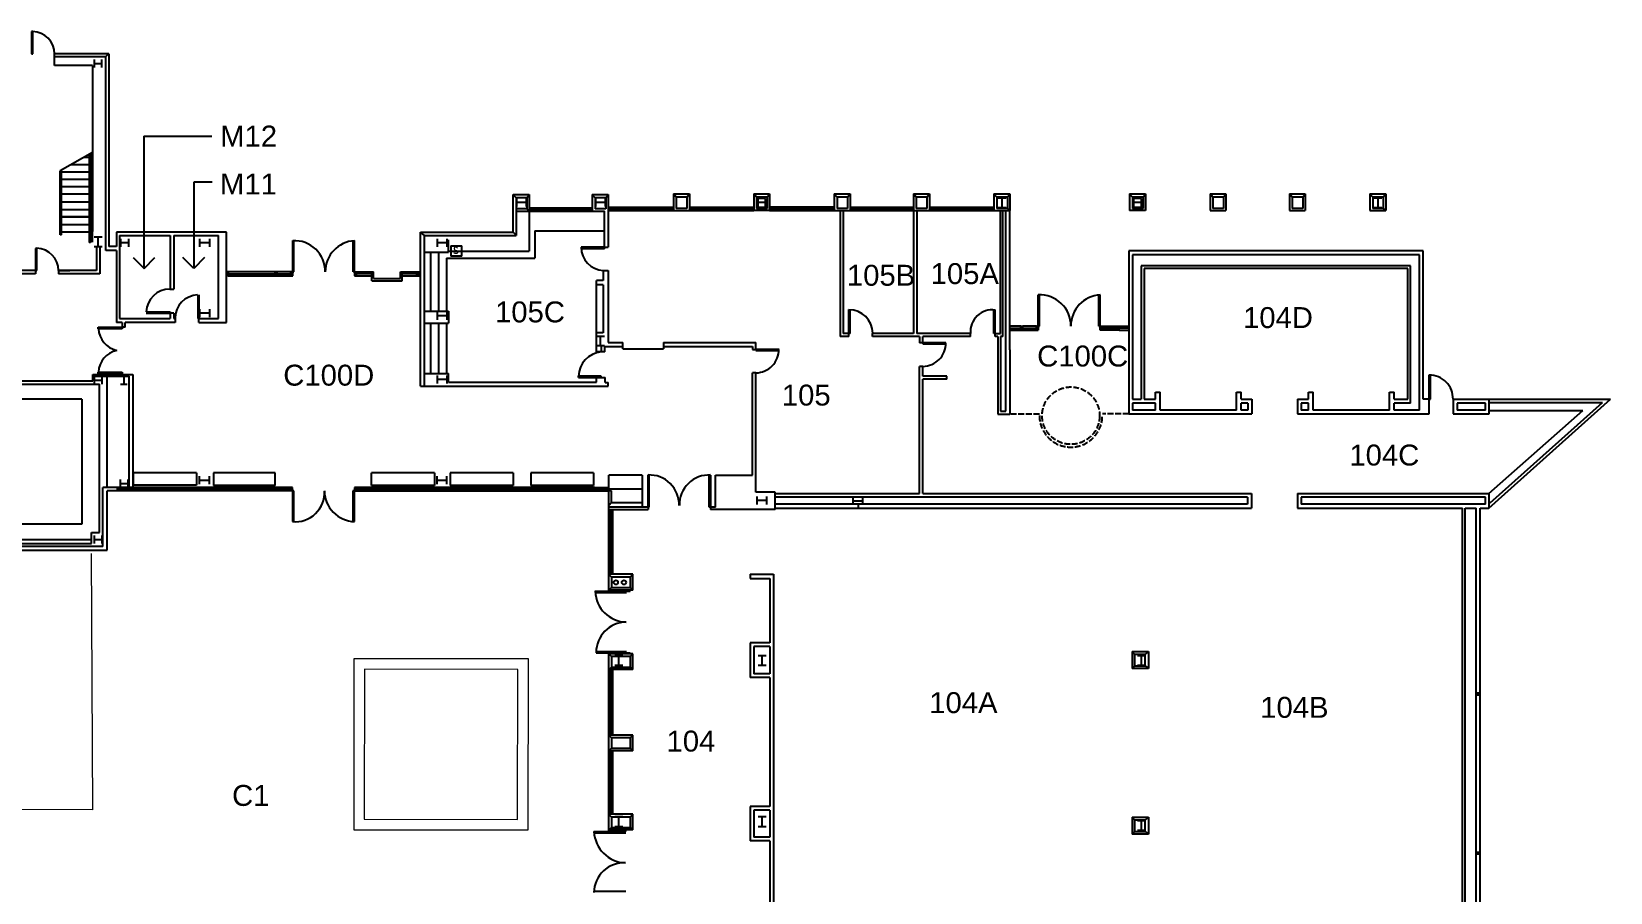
# Model space of a CAD drawing. Header units: inches. Extents: x -3488 to 2453, y 689 to 3968.
# Drawn here: x 77 to 2453, y 2433 to 3729 of the extents above; entities that cross this region are included whole.
import ezdxf

# ---------------------------------------------------------------- set-up
doc = ezdxf.new("R2010")
doc.units = ezdxf.units.IN
doc.header["$LTSCALE"] = 96
doc.header["$MEASUREMENT"] = 0
doc.linetypes.add('HIDDEN', pattern=[0.12, 0.09, -0.03])
for name, color, linetype in [('A-DOOR', 4, 'CONTINUOUS'), ('A-EDIT', 9, 'CONTINUOUS'), ('A-FLOR-HRAL', 4, 'CONTINUOUS'), ('A-FLOR-STRS', 4, 'CONTINUOUS'), ('A-FURN', 3, 'CONTINUOUS'), ('A-GLAZ', 3, 'CONTINUOUS'), ('A-PFLR-TEXT', 3, 'CONTINUOUS'), ('A-ROOF-OTLN', 6, 'HIDDEN'), ('A-WALL', 5, 'CONTINUOUS'), ('A-WALL-JAMB', 6, 'CONTINUOUS'), ('S-COLS', 6, 'CONTINUOUS')]:
    doc.layers.add(name, color=color, linetype=linetype)
doc.layers.add('L-SITE-WALK', color=6, linetype='CONTINUOUS', lineweight=0)
doc.layers.add('L-SITE-WALL', color=32, linetype='CONTINUOUS', lineweight=0)
doc.styles.add('SIMPLEX', font='ROMANC.SHX', dxfattribs={"width": 0.8511, "height": 24})
doc.styles.get("Standard").update_dxf_attribs({"font": 'arial.ttf'})

msp = doc.modelspace()

# ---------------------------------------------------------------- linework, layer by layer
at = {"layer": 'A-DOOR'}
for p, q in [((79.4, 3729.1), (77.3, 3729.1)), ((79.4, 3695.7), (79.4, 3729.1)), ((77.3, 3695.7), (79.4, 3695.7)), ((85.3, 3402.6), (83.1, 3402.6)), ((83.1, 3402.6), (83.1, 3369.3)), ((85.3, 3369.3), (85.3, 3402.7)), ((470.2, 3367.2), (470.2, 3414.3)), ((471.8, 3367.2), (471.8, 3414.3)), ((561.4, 3367.2), (561.4, 3414.3)), ((563.4, 3367.2), (563.4, 3414.3)), ((939.6, 3404.5), (904.2, 3404.5)), ((939.6, 3402.2), (904.2, 3402.2)), ((939.6, 3402.2), (939.6, 3404.5)), ((83.1, 3369.4), (85.3, 3369.4)), ((470.2, 3367.2), (471.8, 3367.2)), ((563.4, 3367.2), (561.4, 3367.2)), ((327.2, 3332.6), (327.2, 3297.1)), ((329.1, 3332.6), (329.1, 3297.1)), ((1592.2, 3285.6), (1592.2, 3332.7)), ((1593.8, 3285.6), (1593.8, 3332.7)), ((1683.4, 3285.6), (1683.4, 3332.7)), ((1685.3, 3285.6), (1685.3, 3332.6)), ((249.9, 3307.2), (285.8, 3307.2)), ((249.9, 3305.3), (285.8, 3305.3)), ((285.8, 3307.2), (285.8, 3305.3)), ((1307.2, 3274.3), (1307.2, 3310.5)), ((1309.1, 3274.3), (1309.1, 3310.5)), ((1525.2, 3274.3), (1525.2, 3309.9)), ((1527.3, 3274.3), (1527.3, 3309.9)), ((177.7, 3284.1), (213.8, 3284.1)), ((177.7, 3281.6), (177.7, 3284.1)), ((213.8, 3281.6), (177.7, 3281.6)), ((213.8, 3284.1), (213.8, 3281.6)), ((327.2, 3297.1), (329.1, 3297.1)), ((1592.2, 3285.6), (1593.8, 3285.6)), ((1683.4, 3285.6), (1685.3, 3285.6)), ((1309.1, 3274.3), (1307.2, 3274.3)), ((1418.4, 3260.3), (1418.4, 3258.7)), ((1453, 3260.3), (1418.4, 3260.3)), ((1418.4, 3258.7), (1453.1, 3258.7)), ((1527.3, 3274.3), (1525.2, 3274.3)), ((1202, 3250.6), (1167.3, 3250.6)), ((1167.3, 3250.6), (1167.3, 3249)), ((1167.3, 3249), (1202, 3249)), ((177.7, 3216.3), (213.8, 3216.3)), ((177.7, 3213.8), (177.7, 3216.3)), ((213.8, 3213.8), (177.7, 3213.8)), ((213.8, 3216.3), (213.8, 3213.8)), ((934.3, 3210.3), (900.3, 3210.3)), ((900.3, 3208.3), (900.3, 3210.3)), ((900.3, 3208.3), (934.3, 3208.3)), ((934.3, 3208.3), (934.3, 3210.3)), ((2180.6, 3175.5), (2180.6, 3212)), ((2182.5, 3175.5), (2182.5, 3212)), ((2180.6, 3175.5), (2182.5, 3175.5)), ((1005, 3013.2), (1005, 3061.5)), ((1006.8, 3013.2), (1006.8, 3061.5)), ((1096.9, 3013.2), (1096.9, 3061.5)), ((1098.8, 3061.4), (1098.8, 3009.3)), ((471.8, 3037.5), (469.9, 3037.5)), ((469.9, 3037.5), (469.9, 2991.2)), ((471.8, 2991.2), (471.8, 3037.5)), ((563, 3037.5), (560.8, 3037.5)), ((560.8, 3037.5), (560.8, 2991.2)), ((563, 2991.2), (563, 3037.5)), ((1006.8, 3013.2), (1005, 3013.2)), ((925.1, 2886.3), (977.9, 2886.3)), ((926.5, 2884.4), (972.4, 2884.4)), ((926.8, 2795.7), (972.4, 2795.7)), ((926.8, 2793.9), (977.9, 2793.9)), ((923.2, 2524.6), (971.4, 2524.6)), ((923.2, 2522.7), (971.4, 2522.7)), ((923.2, 2434.8), (971.4, 2434.8))]:
    msp.add_line(p, q, dxfattribs=at)
for centre, radius, start, end in [((78, 3695.4), 33.8, 0.5121, 88.0468), ((84.2, 3369), 33.8, 0.5121, 88.0468), ((472.5, 3367.6), 46.7, 359.5443, 92.7837), ((566, 3367.6), 46.7, 93.1894, 180.4557), ((939.4, 3404.3), 35, 179.6778, 266.9321), ((285.1, 3306), 35.2, 89.4688, 178.0393), ((328.4, 3297.4), 35.2, 91.9607, 180.5312), ((1594.5, 3286), 46.7, 359.5443, 92.7837), ((1687.9, 3286), 46.7, 93.1894, 180.4557), ((1307.4, 3274.7), 35.6, 0.304, 90.2331), ((1523, 3277.1), 33, 82.5036, 184.7312), ((213.4, 3283.8), 35.7, 183.5204, 257.1642), ((1418.1, 3259.9), 34.9, 270.6159, 0.6585), ((213.4, 3214.1), 35.7, 102.8358, 176.4796), ((938.4, 3209), 38.1, 96.1724, 178.0632), ((1166.9, 3250.2), 34.9, 270.6159, 0.6585), ((2180.7, 3176.2), 35.6, 358.8322, 90.2253), ((1006.8, 3016.6), 44.9, 358.7731, 92.3908), ((1097, 3016.6), 44.9, 87.6092, 181.2269), ((474, 3034.9), 43.9, 264.6261, 3.0762), ((564.8, 3038.1), 46.9, 180.9292, 267.8685), ((973.6, 2888), 48.2, 182.052, 268.2065), ((972.7, 2794.1), 45.8, 90.8564, 180.2635), ((973.4, 2527.2), 50, 182.9933, 267.0352), ((968.3, 2432.5), 44.8, 86.7351, 179.5396)]:
    msp.add_arc(centre, radius, start, end, dxfattribs=at)
at = {"layer": 'A-EDIT'}
for p, q in [((168.7, 3412.2), (168.7, 3446.9)), ((708, 3406.4), (724.6, 3406.4)), ((708, 3406.4), (708, 3390.7)), ((724.6, 3390.7), (724.6, 3406.4)), ((724.6, 3390.7), (708, 3390.7)), ((117.9, 3369.4), (134.6, 3369.4)), ((223.8, 3210.2), (223.8, 3209.8)), ((1549.4, 3157.4), (1549.4, 3153.2)), ((946.1, 2792.1), (946.1, 2793.9)), ((972.4, 2793.9), (972.4, 2792.1)), ((977.9, 2792.1), (977.9, 2793.9)), ((977.9, 2792.4), (977.9, 2792.1))]:
    msp.add_line(p, q, dxfattribs=at)
for centre in [(956.5, 2899.7), (968.6, 2899.7)]:
    msp.add_circle(centre, 3.2, dxfattribs=at)
at = {"layer": 'A-FLOR-HRAL'}
for p, q in [((163.9, 3544.5), (163.9, 3411.5)), ((165.8, 3545.6), (165.8, 3411.5)), ((120.4, 3422.8), (120.4, 3519.6)), ((122.3, 3422.8), (122.3, 3520.8)), ((122.3, 3422.8), (120.4, 3422.8)), ((165.8, 3411.5), (163.9, 3411.5))]:
    msp.add_line(p, q, dxfattribs=at)
at = {"layer": 'A-FLOR-STRS'}
for p, q in [((168.7, 3547.2), (120.4, 3519.6)), ((122.3, 3517.8), (163.9, 3517.8)), ((163.9, 3528.7), (136.2, 3528.7)), ((155.7, 3539.8), (163.9, 3539.8)), ((165.8, 3539.8), (168.7, 3539.8)), ((168.7, 3528.7), (165.8, 3528.7)), ((165.8, 3517.8), (168.7, 3517.8)), ((122.3, 3506.9), (163.9, 3506.9)), ((122.3, 3495.7), (163.9, 3495.7)), ((165.8, 3506.9), (168.7, 3506.9)), ((165.8, 3495.7), (168.7, 3495.7)), ((122.3, 3484.6), (163.9, 3484.6)), ((122.3, 3472.7), (163.9, 3472.7)), ((165.8, 3484.6), (168.7, 3484.6)), ((165.8, 3472.7), (168.7, 3472.7)), ((122.3, 3461.2), (163.9, 3461.2)), ((122.3, 3450), (163.9, 3450)), ((163.9, 3450), (122.3, 3450)), ((165.8, 3461.2), (168.7, 3461.2)), ((165.8, 3450), (168.7, 3450)), ((168.7, 3450), (165.8, 3450)), ((122.3, 3438.4), (163.9, 3438.4)), ((163.9, 3427.2), (122.3, 3427.2)), ((165.8, 3438.4), (168.7, 3438.4)), ((168.7, 3427.2), (165.8, 3427.2))]:
    msp.add_line(p, q, dxfattribs=at)
at = {"layer": 'A-FURN'}
for p, q in [((826, 3458.8), (826, 3398.5)), ((834.4, 3429.3), (834.4, 3387.8)), ((834.4, 3429.3), (939.6, 3429.3)), ((704.6, 3398.5), (826, 3398.5)), ((677.9, 3308), (677.9, 3396.7)), ((689.7, 3396.7), (689.7, 3308)), ((701.6, 3387.8), (834.4, 3387.8)), ((701.6, 3387.8), (701.6, 3308)), ((677.9, 3214.5), (677.9, 3290)), ((689.7, 3290), (689.7, 3214.5)), ((701.6, 3290), (701.6, 3214.5)), ((152.8, 3175.5), (55.2, 3175.5)), ((152.8, 3175.5), (152.8, 2987.5)), ((230.5, 3046.2), (230.5, 3064.5)), ((325.5, 3064.5), (230.5, 3064.5)), ((325.5, 3046.2), (230.5, 3046.2)), ((325.5, 3064.5), (325.5, 3046.2)), ((443.7, 3064.5), (350.9, 3064.5)), ((350.9, 3064.5), (350.9, 3045.8)), ((443.7, 3045.8), (350.9, 3045.8)), ((443.7, 3045.8), (443.7, 3064.5)), ((588.6, 3045.8), (588.6, 3064.5)), ((683.7, 3064.5), (588.6, 3064.5)), ((683.7, 3045.8), (588.6, 3045.8)), ((683.7, 3064.5), (683.7, 3045.8)), ((801.8, 3064.5), (707.4, 3064.5)), ((707.4, 3064.5), (707.4, 3045.8)), ((801.8, 3045.8), (707.4, 3045.8)), ((801.8, 3064.5), (801.8, 3045.8)), ((922.8, 3064.5), (828.4, 3064.5)), ((828.4, 3064.5), (828.4, 3045.8)), ((922.8, 3045.8), (828.4, 3045.8)), ((922.8, 3064.5), (922.8, 3045.8)), ((152.8, 2987.5), (55.2, 2987.5)), ((55.2, 2964.5), (167.4, 2964.5))]:
    msp.add_line(p, q, dxfattribs=at)
at = {"layer": 'A-GLAZ'}
for p, q in [((443.9, 3367.2), (373.3, 3367.2)), ((373.3, 3364.3), (443.9, 3364.3)), ((373.3, 3361.2), (443.9, 3361.2)), ((467.4, 3367.2), (446.7, 3367.2)), ((446.7, 3364.3), (467.4, 3364.3)), ((446.7, 3361.2), (467.4, 3361.2)), ((566.3, 3367.2), (589.1, 3367.2)), ((589.1, 3364.3), (566.3, 3364.3)), ((566.3, 3361.2), (589.1, 3361.2)), ((635.1, 3367.2), (656.8, 3367.2)), ((656.4, 3364.3), (635.1, 3364.3)), ((635.1, 3361.2), (656.8, 3361.2)), ((1565.8, 3285.6), (1549.4, 3285.6)), ((1549.4, 3282.7), (1565.8, 3282.7)), ((1549.4, 3279.5), (1565.8, 3279.5)), ((1589.3, 3285.6), (1568.7, 3285.6)), ((1568.7, 3282.7), (1589.3, 3282.7)), ((1568.7, 3279.5), (1589.3, 3279.5)), ((1688.2, 3285.6), (1711.1, 3285.6)), ((1711.1, 3282.7), (1688.2, 3282.7)), ((1711.1, 3279.5), (1688.2, 3279.5)), ((1714, 3285.6), (1728.2, 3285.6)), ((1728.2, 3282.7), (1714, 3282.7)), ((1714, 3279.5), (1728.2, 3279.5)), ((228.5, 3042.7), (206.7, 3042.7)), ((323.2, 3042.7), (230.4, 3042.7)), ((350.3, 3042.7), (325.1, 3042.7)), ((443.4, 3042.7), (352.2, 3042.7)), ((467.4, 3042.7), (445.3, 3042.7)), ((587.9, 3042.7), (565, 3042.7)), ((682.6, 3042.7), (589.8, 3042.7)), ((705.2, 3042.7), (684.5, 3042.7)), ((802.1, 3042.7), (707.1, 3042.7)), ((825.7, 3042.7), (804, 3042.7)), ((922.8, 3042.7), (827.7, 3042.7)), ((924.8, 3042.7), (944.1, 3042.7)), ((228.5, 3040.1), (206.7, 3040.1)), ((228.5, 3037.5), (206.7, 3037.5)), ((323.2, 3040.1), (230.4, 3040.1)), ((323.2, 3037.5), (230.4, 3037.5)), ((350.3, 3040.1), (325.1, 3040.1)), ((350.3, 3037.5), (325.1, 3037.5)), ((352.2, 3040.1), (443.4, 3040.1)), ((443.4, 3037.5), (352.2, 3037.5)), ((467.4, 3040.1), (445.3, 3040.1)), ((467.4, 3037.5), (445.3, 3037.5)), ((587.9, 3040.1), (565, 3040.1)), ((565, 3037.5), (587.9, 3037.5)), ((682.6, 3040.1), (589.8, 3040.1)), ((589.8, 3037.5), (682.6, 3037.5)), ((705.2, 3040.1), (684.5, 3040.1)), ((684.5, 3037.5), (705.2, 3037.5)), ((707.1, 3040.1), (802.1, 3040.1)), ((707.1, 3037.5), (802.1, 3037.5)), ((825.7, 3040.1), (804, 3040.1)), ((804, 3037.5), (825.7, 3037.5)), ((922.8, 3040.1), (827.7, 3040.1)), ((827.7, 3037.5), (922.8, 3037.5)), ((944.1, 3040.1), (924.8, 3040.1)), ((924.8, 3037.5), (944.1, 3037.5)), ((946.1, 2911.9), (946.1, 3009.3)), ((949.1, 2911.9), (949.1, 3009.3)), ((952.1, 2911.9), (952.1, 3009.3)), ((946.1, 2669.9), (946.1, 2768.4)), ((949.1, 2669.9), (949.1, 2768.4)), ((952.1, 2669.9), (952.1, 2768.4)), ((946.1, 2550.7), (946.1, 2646.2)), ((949.1, 2550.7), (949.1, 2646.2)), ((952.1, 2550.7), (952.1, 2646.2))]:
    msp.add_line(p, q, dxfattribs=at)
at = {"layer": 'A-PFLR-TEXT'}
for p, q in [((246.4, 3571.4), (246.4, 3373.2)), ((246.4, 3571.4), (348.6, 3571.4)), ((321.5, 3502.3), (321.5, 3373.2)), ((349.2, 3502.3), (321.5, 3502.3)), ((230.2, 3388.8), (246.5, 3372.5)), ((246.5, 3372.5), (262.8, 3388.8)), ((321.4, 3372.5), (305.1, 3388.8)), ((337.7, 3388.8), (321.4, 3372.5))]:
    msp.add_line(p, q, dxfattribs=at)
at = {"layer": 'A-ROOF-OTLN', "linetype": 'HIDDEN'}
for p, q in [((1593.8, 3153.2), (1549.4, 3153.2)), ((1728.2, 3153.3), (1688.6, 3153.3))]:
    msp.add_line(p, q, dxfattribs=at)
msp.add_circle((1641.2, 3150.8), 43.2, dxfattribs=at)
msp.add_arc((1641.2, 3150.8), 47.4, 180.023, 0.023, dxfattribs=at)
at = {"layer": 'A-WALL'}
for p, q in [((77.3, 3729.1), (77.3, 3695.7)), ((111.9, 3677.8), (111.9, 3695.7)), ((193.4, 3695.7), (111.9, 3695.7)), ((111.9, 3691.6), (188.9, 3691.6)), ((193.5, 3695.5), (188.9, 3691.6)), ((188.9, 3399.4), (188.9, 3691.6)), ((193.5, 3695.5), (193.5, 3405.4)), ((168.7, 3677.8), (111.9, 3677.8)), ((168.7, 3677.8), (168.7, 3428.1)), ((802.1, 3483.6), (826, 3483.6)), ((802.1, 3427.2), (802.1, 3483.6)), ((806.4, 3478.6), (802.1, 3483.6)), ((806.4, 3478.6), (806.4, 3421.9)), ((822.3, 3478.6), (806.4, 3478.6)), ((822.3, 3478.6), (826, 3483.6)), ((822.3, 3478.6), (822.3, 3462)), ((826, 3483.6), (826, 3458.8)), ((920.8, 3483.6), (944.9, 3483.6)), ((925.3, 3478.6), (920.8, 3483.6)), ((920.8, 3483.6), (920.8, 3458.8)), ((925.3, 3478.6), (925.3, 3462)), ((941.2, 3478.6), (925.3, 3478.6)), ((941.2, 3478.6), (944.9, 3483.6)), ((941.2, 3478.6), (941.2, 3462)), ((944.9, 3483.6), (944.9, 3458.8)), ((1043.1, 3484.6), (1067.1, 3484.6)), ((1047.4, 3479.6), (1043.1, 3484.6)), ((1043.1, 3484.6), (1043.1, 3459.8)), ((1047.4, 3479.6), (1047.4, 3462.9)), ((1063.3, 3479.6), (1047.4, 3479.6)), ((1063.3, 3479.6), (1067.1, 3484.6)), ((1063.3, 3479.6), (1063.3, 3462.9)), ((1067.1, 3484.6), (1067.1, 3459.8)), ((1163.9, 3484.6), (1163.9, 3459.8)), ((1163.9, 3484.6), (1187.9, 3484.6)), ((1168.3, 3479.6), (1163.9, 3484.6)), ((1168.3, 3479.6), (1168.3, 3462.9)), ((1184.2, 3479.6), (1168.3, 3479.6)), ((1181.9, 3477.6), (1169.9, 3477.6)), ((1169.9, 3477.6), (1169.9, 3464.8)), ((1181.9, 3464.8), (1181.9, 3477.6)), ((1184.2, 3479.6), (1187.9, 3484.6)), ((1184.2, 3479.6), (1184.2, 3462.9)), ((1187.9, 3484.6), (1187.9, 3459.8)), ((1285, 3484.6), (1309, 3484.6)), ((1289.3, 3479.6), (1285, 3484.6)), ((1285, 3484.6), (1285, 3459.8)), ((1289.3, 3479.6), (1289.3, 3462.9)), ((1305.2, 3479.6), (1289.3, 3479.6)), ((1305.2, 3479.6), (1309, 3484.6)), ((1305.2, 3479.6), (1305.2, 3462.9)), ((1309, 3484.6), (1309, 3459.8)), ((1404.3, 3484.6), (1404.3, 3459.8)), ((1404.3, 3484.6), (1428.3, 3484.6)), ((1408.6, 3479.6), (1404.3, 3484.6)), ((1408.6, 3479.6), (1408.6, 3462.9)), ((1424.6, 3479.6), (1408.6, 3479.6)), ((1424.6, 3479.6), (1428.3, 3484.6)), ((1424.6, 3479.6), (1424.6, 3462.9)), ((1428.3, 3484.6), (1428.3, 3459.8)), ((1525.5, 3484.6), (1549.4, 3484.6)), ((1529.8, 3479.6), (1525.5, 3484.6)), ((1525.5, 3484.6), (1525.5, 3459.8)), ((1529.8, 3479.6), (1529.8, 3462.9)), ((1545.7, 3479.6), (1529.8, 3479.6)), ((1545.7, 3479.6), (1549.4, 3484.6)), ((1545.7, 3479.6), (1545.7, 3462.9)), ((1549.4, 3484.6), (1549.4, 3459.8)), ((1733.9, 3479.6), (1729.6, 3484.6)), ((1729.6, 3484.6), (1753.6, 3484.6)), ((1729.6, 3484.6), (1729.6, 3459.8)), ((1749.8, 3479.6), (1733.9, 3479.6)), ((1733.9, 3479.6), (1733.9, 3462.9)), ((1747.6, 3477.6), (1735.6, 3477.6)), ((1735.6, 3477.6), (1735.6, 3464.8)), ((1747.6, 3464.8), (1747.6, 3477.6)), ((1749.8, 3479.6), (1753.6, 3484.6)), ((1749.8, 3479.6), (1749.8, 3462.9)), ((1753.6, 3484.6), (1753.6, 3459.8)), ((1850.6, 3484.6), (1850.6, 3459.8)), ((1855, 3479.6), (1850.6, 3484.6)), ((1850.6, 3484.6), (1874.6, 3484.6)), ((1870.9, 3479.6), (1855, 3479.6)), ((1855, 3479.6), (1855, 3462.9)), ((1870.9, 3479.6), (1874.6, 3484.6)), ((1870.9, 3479.6), (1870.9, 3462.9)), ((1874.6, 3484.6), (1874.6, 3459.8)), ((1974.3, 3479.6), (1970, 3484.6)), ((1970, 3484.6), (1994, 3484.6)), ((1970, 3484.6), (1970, 3459.8)), ((1990.2, 3479.6), (1974.3, 3479.6)), ((1974.3, 3479.6), (1974.3, 3462.9)), ((1990.2, 3479.6), (1994, 3484.6)), ((1990.2, 3479.6), (1990.2, 3462.9)), ((1994, 3484.6), (1994, 3459.8)), ((2091.1, 3484.6), (2115.1, 3484.6)), ((2091.1, 3484.6), (2091.1, 3459.8)), ((2095.4, 3479.6), (2091.1, 3484.6)), ((2111.3, 3479.6), (2095.4, 3479.6)), ((2095.4, 3479.6), (2095.4, 3462.9)), ((2111.3, 3479.6), (2115.1, 3484.6)), ((2111.3, 3479.6), (2111.3, 3462.9)), ((2115.1, 3484.6), (2115.1, 3459.8)), ((822.3, 3462), (806.4, 3462)), ((806.4, 3458.8), (920.8, 3458.8)), ((822.3, 3462), (826, 3458.8)), ((826, 3463.8), (920.8, 3463.8)), ((826, 3460.8), (920.8, 3460.8)), ((920.8, 3458.8), (939.6, 3458.8)), ((941.2, 3462), (925.3, 3462)), ((939.6, 3404.5), (939.6, 3458.8)), ((944.9, 3464.7), (1043.1, 3464.7)), ((944.9, 3464), (944.9, 3404.5)), ((944.9, 3461.7), (1043.1, 3461.7)), ((944.9, 3459.8), (1043.8, 3459.8)), ((1043.1, 3459.8), (1067.1, 3459.8)), ((1063.3, 3462.9), (1047.4, 3462.9)), ((1067.1, 3464.7), (1163.9, 3464.7)), ((1067.1, 3461.7), (1163.9, 3461.7)), ((1067.1, 3459.8), (1163.9, 3459.8)), ((1187.9, 3459.8), (1163.9, 3459.8)), ((1184.2, 3462.9), (1168.3, 3462.9)), ((1169.9, 3464.8), (1181.9, 3464.8)), ((1285, 3464.7), (1187.9, 3464.7)), ((1285, 3461.7), (1187.9, 3461.7)), ((1187.9, 3459.8), (1285, 3459.8)), ((1285, 3459.8), (1309, 3459.8)), ((1305.2, 3462.9), (1289.3, 3462.9)), ((1293.9, 3459.8), (1293.9, 3269.8)), ((1298.7, 3459.8), (1298.7, 3274.3)), ((1309, 3459.8), (1525.5, 3459.8)), ((1309.6, 3464.9), (1404.3, 3464.9)), ((1309.6, 3462.7), (1404.3, 3462.7)), ((1404.3, 3459.8), (1428.3, 3459.8)), ((1404.6, 3459.8), (1404.6, 3274.3)), ((1424.6, 3462.9), (1408.6, 3462.9)), ((1409.4, 3459.8), (1409.4, 3274.3)), ((1428.3, 3464.9), (1525.5, 3464.9)), ((1428.3, 3462.7), (1525.5, 3462.7)), ((1525.5, 3459.8), (1549.4, 3459.8)), ((1545.7, 3462.9), (1529.8, 3462.9)), ((1535.1, 3274.3), (1535.1, 3459.8)), ((1538.8, 3269.8), (1538.8, 3459.8)), ((1543.4, 3157.4), (1543.4, 3459.8)), ((1545.7, 3462.9), (1549.4, 3459.8)), ((1549.4, 3250), (1549.4, 3459.8)), ((1753.6, 3459.8), (1729.6, 3459.8)), ((1749.8, 3462.9), (1733.9, 3462.9)), ((1735.6, 3464.8), (1747.6, 3464.8)), ((1850.6, 3459.8), (1874.6, 3459.8)), ((1870.9, 3462.9), (1855, 3462.9)), ((1970, 3459.8), (1994, 3459.8)), ((1990.2, 3462.9), (1974.3, 3462.9)), ((2091.1, 3459.8), (2115.1, 3459.8)), ((2111.3, 3462.9), (2095.4, 3462.9)), ((2111.3, 3462.9), (2115.1, 3459.8)), ((205, 3427.2), (205, 3405.4)), ((370.6, 3427.2), (205, 3427.2)), ((209.4, 3421.9), (209.4, 3297.1)), ((209.4, 3421.9), (285.8, 3421.9)), ((285.8, 3421.9), (285.8, 3341.2)), ((291.5, 3421.9), (358.6, 3421.9)), ((291.5, 3421.9), (291.5, 3341.2)), ((358.6, 3297.1), (358.6, 3421.9)), ((370.6, 3291), (370.6, 3427.2)), ((668.3, 3421.9), (662.6, 3427.2)), ((662.6, 3427.2), (802.1, 3427.2)), ((662.6, 3195), (662.6, 3427.2)), ((668.3, 3308), (668.3, 3421.9)), ((668.3, 3421.9), (806.4, 3421.9)), ((802.1, 3427.2), (806.4, 3421.9)), ((175, 3404.9), (175, 3369.4)), ((180, 3404.9), (180, 3364.3)), ((205, 3399.4), (188.9, 3399.4)), ((205, 3405.4), (193.5, 3405.4)), ((205, 3399.4), (205, 3291)), ((704.6, 3396.7), (704.6, 3415.3)), ((939.6, 3404.5), (944.9, 3404.5)), ((2171.5, 3398.8), (1728.2, 3398.8)), ((1728.2, 3398.8), (1728.2, 3153.3)), ((2171.5, 3175.5), (2171.5, 3398.8)), ((668.3, 3396.7), (704.6, 3396.7)), ((2165.6, 3393), (1734.1, 3393)), ((1734.1, 3393), (1734.1, 3376.4)), ((1734.1, 3376.4), (1734.1, 3175.5)), ((2152.5, 3376.4), (1747.2, 3376.4)), ((1747.2, 3376.4), (1747.2, 3175.5)), ((2152.5, 3169.5), (2152.5, 3376.4)), ((2165.6, 3159.2), (2165.6, 3393)), ((83.1, 3364.3), (-7.1, 3364.3)), ((83.1, 3369.4), (-2.1, 3369.4)), ((83.1, 3369.3), (83.1, 3364.3)), ((175, 3369.4), (117.4, 3369.4)), ((117.9, 3369.3), (117.9, 3364.3)), ((180, 3364.3), (117.9, 3364.3)), ((134.6, 3364.3), (117.9, 3364.3)), ((589.1, 3353.9), (589.1, 3367.2)), ((589.1, 3367.2), (592, 3367.2)), ((589.1, 3353.9), (635.1, 3353.9)), ((592, 3357.1), (592, 3367.2)), ((592, 3357.1), (632.5, 3357.1)), ((632.5, 3357.1), (632.5, 3367.2)), ((632.5, 3367.2), (635.1, 3367.2)), ((635.1, 3353.9), (635.1, 3367.2)), ((937.5, 3354.2), (927.2, 3354.2)), ((927.2, 3246.4), (927.2, 3354.1)), ((937.5, 3369.5), (944.9, 3369.5)), ((937.5, 3369.5), (937.5, 3354.2)), ((944.9, 3369.4), (944.9, 3260.8)), ((2148.4, 3372.2), (1751.3, 3372.2)), ((1751.3, 3372.2), (1751.3, 3175.5)), ((2148.4, 3175.5), (2148.4, 3372.2)), ((285.5, 3341.2), (291.5, 3341.2)), ((937.5, 3347.8), (927.2, 3347.8)), ((937.5, 3347.8), (937.5, 3275.7)), ((291.5, 3305.3), (285.8, 3305.3)), ((285.8, 3305.3), (285.8, 3297.1)), ((291.5, 3305.3), (291.5, 3297.1)), ((668.3, 3308), (704.6, 3308)), ((668.3, 3195), (668.3, 3308)), ((704.6, 3308), (704.6, 3290)), ((213.8, 3291), (205, 3291)), ((209.4, 3297.1), (283.3, 3297.1)), ((213.8, 3291), (213.8, 3284.1)), ((217.9, 3284.1), (213.8, 3284.1)), ((217.9, 3284.1), (217.9, 3291)), ((293.2, 3291), (217.9, 3291)), ((280.4, 3297.1), (285.8, 3297.1)), ((291.5, 3297.1), (293.2, 3297.1)), ((293.2, 3297.1), (293.2, 3291)), ((329.1, 3291), (329.1, 3297.1)), ((329.1, 3297.1), (358.6, 3297.1)), ((329.1, 3291), (370.6, 3291)), ((668.3, 3290), (704.6, 3290)), ((937.5, 3275.7), (927.2, 3275.7)), ((934.3, 3255.7), (934.3, 3246.8)), ((940, 3246.8), (940, 3255)), ((940, 3255), (966.9, 3255)), ((944.9, 3260.8), (966.9, 3260.8)), ((966.9, 3251.5), (966.9, 3260.8)), ((1028.2, 3260.8), (1167.3, 3260.8)), ((1028.2, 3260.8), (1028.2, 3251.5)), ((1028.2, 3255), (1162.1, 3255)), ((1162.1, 3255), (1162.1, 3250.6)), ((1167.3, 3250.6), (1167.3, 3260.8)), ((1307.2, 3269.8), (1293.9, 3269.8)), ((1307.2, 3274.3), (1298.7, 3274.3)), ((1307.2, 3269.8), (1307.2, 3274.3)), ((1342.9, 3269.8), (1342.9, 3274.3)), ((1404.6, 3274.3), (1342.9, 3274.3)), ((1413.3, 3269.8), (1342.9, 3269.8)), ((1490.1, 3274.3), (1409.4, 3274.3)), ((1413.3, 3269.8), (1413.3, 3260.3)), ((1418.4, 3260.3), (1413.3, 3260.3)), ((1490.1, 3269.8), (1418.4, 3269.8)), ((1418.4, 3260.3), (1418.4, 3269.8)), ((1490.1, 3269.8), (1490.1, 3274.4)), ((1527.3, 3269.8), (1527.3, 3274.3)), ((1527.3, 3274.3), (1535.1, 3274.3)), ((1531.3, 3269.8), (1527.3, 3269.8)), ((1531.3, 3269.8), (1531.3, 3153.2)), ((1538.8, 3269.8), (1535.1, 3269.8)), ((1535.1, 3269.8), (1535.1, 3157.4)), ((940, 3246.8), (927.2, 3246.8)), ((966.9, 3251.5), (1028.2, 3251.5)), ((1162.1, 3250.6), (1167.3, 3250.6)), ((1549.4, 3250), (1549.4, 3154.9)), ((169.5, 3203.2), (169.5, 3212.7)), ((169.5, 3212.7), (229.8, 3212.7)), ((169.5, 3210.2), (223.8, 3210.2)), ((190.8, 3042.7), (190.8, 3210.2)), ((223.8, 3210.2), (223.8, 3167.4)), ((223.8, 3210.2), (223.8, 3042.7)), ((229.8, 3212.7), (229.8, 3169.1)), ((229.8, 3212.7), (229.8, 3042.7)), ((668.3, 3214.5), (704.6, 3214.5)), ((704.6, 3201.3), (704.6, 3214.5)), ((927.2, 3201.3), (927.2, 3208.3)), ((927.2, 3208.3), (940.5, 3208.3)), ((940.5, 3200.5), (940.5, 3208.3)), ((1167.3, 3215.3), (1162.1, 3215.3)), ((1162.1, 3061.4), (1162.1, 3215.3)), ((1167.3, 3035.7), (1167.3, 3215.3)), ((1413.3, 3033.7), (1413.3, 3225)), ((1418.4, 3225), (1413.3, 3225)), ((1418.4, 3210.3), (1418.4, 3225)), ((1454.4, 3210.3), (1418.4, 3210.3)), ((1454.4, 3205.8), (1454.4, 3210.3)), ((32.4, 3203.2), (169.5, 3203.2)), ((32.4, 3198.2), (179.6, 3198.2)), ((179.6, 2974.6), (179.6, 3198.2)), ((662.6, 3195), (945.1, 3195)), ((704.6, 3201.3), (927.2, 3201.3)), ((940.5, 3200.5), (944.9, 3200.5)), ((944.9, 3195), (944.9, 3200.5)), ((1418.4, 3033.7), (1418.4, 3205.8)), ((1454.4, 3205.8), (1418.4, 3205.8)), ((1768.8, 3185.9), (1775.6, 3185.9)), ((1768.8, 3175.5), (1768.8, 3185.9)), ((1775.6, 3159.2), (1775.6, 3185.9)), ((1890.6, 3159.2), (1890.6, 3185.9)), ((1890.6, 3185.9), (1897.3, 3185.9)), ((1897.3, 3175.5), (1897.3, 3185.9)), ((1999, 3185.9), (2005.8, 3185.9)), ((1999, 3175.5), (1999, 3185.9)), ((2005.8, 3159.2), (2005.8, 3185.9)), ((2120.8, 3159.2), (2120.8, 3185.9)), ((2120.8, 3185.9), (2127.5, 3185.9)), ((2127.5, 3175.5), (2127.5, 3185.9)), ((1734.1, 3175.5), (1747.2, 3175.5)), ((1768.8, 3169.5), (1734.1, 3169.5)), ((1734.1, 3169.5), (1734.1, 3159.2)), ((1751.3, 3175.5), (1768.8, 3175.5)), ((1768.8, 3159.2), (1768.8, 3169.5)), ((1897.3, 3175.5), (1913.3, 3175.5)), ((1907.4, 3169.5), (1897.3, 3169.5)), ((1897.3, 3159.2), (1897.3, 3169.5)), ((1907.4, 3169.5), (1907.4, 3159.2)), ((1913.3, 3175.5), (1913.3, 3153.3)), ((1982.3, 3175.5), (1982.3, 3153.3)), ((1982.3, 3175.5), (1999, 3175.5)), ((1988, 3169.5), (1988, 3159.2)), ((1999, 3169.5), (1988, 3169.5)), ((1999, 3159.2), (1999, 3169.5)), ((2127.5, 3175.5), (2148.4, 3175.5)), ((2152.5, 3169.5), (2127.5, 3169.5)), ((2127.5, 3159.2), (2127.5, 3169.5)), ((2180.6, 3175.5), (2171.5, 3175.5)), ((2180.6, 3153.3), (2180.6, 3175.5)), ((2216.3, 3175.5), (2216.3, 3153.3)), ((2216.3, 3175.5), (2286.9, 3175.5)), ((2222.6, 3169.5), (2222.6, 3159.2)), ((2265, 3169.5), (2222.6, 3169.5)), ((2265, 3159.2), (2265, 3169.5)), ((2270.4, 3175.5), (2270.4, 3153.3)), ((2270.4, 3011.6), (2453.1, 3175.5)), ((2270.7, 3170.5), (2441, 3170.5)), ((2272.4, 3019.3), (2441, 3170.5)), ((2286.9, 3175.5), (2453.1, 3175.5)), ((1531.3, 3153.2), (1549.4, 3153.2)), ((1535.1, 3157.4), (1543.4, 3157.4)), ((1728.2, 3153.3), (1913.3, 3153.3)), ((1768.8, 3159.2), (1734.1, 3159.2)), ((1779.1, 3159.2), (1775.6, 3159.2)), ((1890.6, 3159.2), (1775.6, 3159.2)), ((1907.4, 3159.2), (1897.3, 3159.2)), ((1982.3, 3153.3), (2180.6, 3153.3)), ((1999, 3159.2), (1988, 3159.2)), ((2009.3, 3159.2), (2005.8, 3159.2)), ((2120.8, 3159.2), (2005.8, 3159.2)), ((2120.8, 3159.2), (2115.8, 3159.2)), ((2165.6, 3159.2), (2127.5, 3159.2)), ((2165.6, 3159.2), (2149.8, 3159.2)), ((2149.8, 3153.3), (2180.6, 3153.3)), ((2216.3, 3153.3), (2270.8, 3153.3)), ((2265, 3159.2), (2222.6, 3159.2)), ((2270.4, 3158.7), (2411.8, 3158.7)), ((2270.4, 3033.7), (2411.8, 3158.7)), ((184.6, 2953.8), (184.6, 3042.7)), ((206.7, 3042.7), (184.6, 3042.7)), ((206.7, 3037.5), (206.7, 3042.7)), ((996.2, 3061.4), (946.1, 3061.4)), ((946.1, 3009.3), (946.1, 3061.4)), ((996.2, 3061.4), (996.2, 3013.2)), ((1106.3, 3013.2), (1106.3, 3061.4)), ((1106.3, 3061.4), (1162.1, 3061.4)), ((190.8, 2948.2), (190.8, 3037.5)), ((206.7, 3037.5), (190.8, 3037.5)), ((996.2, 3040.2), (946.1, 3040.2)), ((950.1, 3037.5), (946.1, 3037.5)), ((950.1, 3019.8), (946.1, 3015.3)), ((950.1, 3019.8), (950.1, 3037.5)), ((950.1, 3019.8), (996.2, 3019.8)), ((1196, 3035.7), (1167.3, 3035.7)), ((1196, 3009.3), (1196, 3035.7)), ((1196, 3033.7), (1413.3, 3033.7)), ((1196.1, 3017.5), (1196.1, 3027.8)), ((1907.1, 3027.8), (1196.1, 3027.8)), ((1907.1, 3017.5), (1196.1, 3017.5)), ((1418.4, 3033.7), (1913, 3033.7)), ((1907.1, 3027.8), (1907.1, 3017.5)), ((1913, 3033.7), (1913, 3011.6)), ((1982, 3033.7), (2270.4, 3033.7)), ((1982, 3033.7), (1982, 3011.6)), ((1987.7, 3027.8), (1987.7, 3017.5)), ((2251.1, 3027.8), (1987.7, 3027.8)), ((2251.1, 3017.5), (1987.7, 3017.5)), ((2265, 3027.8), (2251.1, 3027.8)), ((2265, 3017.5), (2251.1, 3017.5)), ((2265, 3017.5), (2265, 3027.8)), ((2270.4, 3033.7), (2270.4, 3011.6)), ((1005, 3013.2), (946.1, 3013.2)), ((946.1, 3009.3), (1005, 3009.3)), ((1005, 3013.2), (1005, 3009.3)), ((1106.3, 3013.2), (1096.9, 3013.2)), ((1196, 3009.3), (1098.8, 3009.3)), ((1196, 3011.6), (1913, 3011.6)), ((1321.1, 3016.5), (1321.1, 3010.6)), ((1982, 3011.6), (2230.3, 3011.6)), ((2230.3, 2311.8), (2230.3, 3011.6)), ((2234.5, 2307.9), (2234.5, 3011.6)), ((2234.5, 3011.6), (2251.1, 3011.6)), ((2251.1, 2291.2), (2251.1, 3011.6)), ((2257, 2285.4), (2257, 3011.6)), ((2257, 3011.6), (2270.4, 3011.6)), ((167.4, 2974.6), (179.6, 2974.6)), ((167.4, 2958.2), (167.4, 2974.6)), ((43.8, 2958.2), (167.4, 2958.2)), ((184.6, 2953.8), (43.8, 2953.8)), ((43.8, 2948.2), (190.8, 2948.2)), ((982.1, 2911.9), (946.1, 2911.9)), ((950.1, 2907.7), (946.1, 2911.9)), ((946.1, 2888.2), (946.1, 2911.9)), ((950.1, 2907.7), (950.1, 2892)), ((978.1, 2907.7), (950.1, 2907.7)), ((978.1, 2907.7), (982.1, 2911.9)), ((978.1, 2907.7), (978.1, 2892)), ((982.1, 2888.2), (982.1, 2911.9)), ((1158.6, 2912), (1158.6, 2905.5)), ((1158.6, 2912), (1193.6, 2912)), ((1158.6, 2905.5), (1188.1, 2905.5)), ((1188.1, 2905.5), (1188.1, 2808.5)), ((1193.6, 2912), (1193.6, 2407)), ((950.1, 2892), (946.1, 2888.2)), ((982.1, 2888.2), (946.1, 2888.2)), ((946.1, 2886.3), (946.1, 2888.2)), ((950.1, 2892), (978.1, 2892)), ((972.4, 2887.4), (972.4, 2886.3)), ((977.9, 2886.3), (977.9, 2888.2)), ((978.1, 2892), (982.1, 2888.2)), ((1188.1, 2808.5), (1158.6, 2808.5)), ((1158.6, 2808.5), (1158.6, 2756.5)), ((950.1, 2787.9), (946.1, 2792.1)), ((946.1, 2768.4), (946.1, 2792.1)), ((982.1, 2792.1), (946.1, 2792.1)), ((950.1, 2787.9), (950.1, 2772.2)), ((978.1, 2787.9), (950.1, 2787.9)), ((978.1, 2787.9), (982.1, 2792.1)), ((978.1, 2787.9), (978.1, 2772.2)), ((982.1, 2768.4), (982.1, 2792.1)), ((1188.1, 2803), (1164.1, 2803)), ((1164.1, 2803), (1164.1, 2762)), ((1188.1, 2803), (1188.1, 2762)), ((1733.3, 2795.7), (1758.2, 2795.7)), ((1737.7, 2791.2), (1733.3, 2795.7)), ((1733.3, 2795.7), (1733.3, 2769.9)), ((1737.7, 2774.2), (1737.7, 2791.2)), ((1753.2, 2791.2), (1737.7, 2791.2)), ((1753.2, 2791.2), (1758.2, 2795.7)), ((1753.2, 2774.2), (1753.2, 2791.2)), ((1758.2, 2795.7), (1758.2, 2769.9)), ((950.1, 2772.2), (946.1, 2768.4)), ((982.1, 2768.4), (946.1, 2768.4)), ((950.1, 2772.2), (978.1, 2772.2)), ((978.1, 2772.2), (982.1, 2768.4)), ((1188.1, 2756.5), (1158.6, 2756.5)), ((1188.1, 2762), (1164.1, 2762)), ((1188.1, 2756.5), (1188.1, 2562.5)), ((1737.7, 2774.2), (1733.3, 2769.9)), ((1758.2, 2769.9), (1733.3, 2769.9)), ((1737.7, 2774.2), (1753.2, 2774.2)), ((1753.2, 2774.2), (1758.2, 2769.9)), ((2251.1, 2733.5), (2257, 2733.5)), ((2251.1, 2730.6), (2257, 2730.6)), ((982.1, 2669.9), (946.1, 2669.9)), ((950.1, 2665.7), (946.1, 2669.9)), ((946.1, 2646.2), (946.1, 2669.9)), ((950.1, 2665.7), (950.1, 2650)), ((978.1, 2665.7), (950.1, 2665.7)), ((978.1, 2665.7), (982.1, 2669.9)), ((978.1, 2665.7), (978.1, 2650)), ((982.1, 2646.2), (982.1, 2669.9)), ((950.1, 2650), (946.1, 2646.2)), ((982.1, 2646.2), (946.1, 2646.2)), ((950.1, 2650), (978.1, 2650)), ((978.1, 2650), (982.1, 2646.2)), ((982.1, 2550.7), (946.1, 2550.7)), ((950.1, 2546.4), (946.1, 2550.7)), ((946.1, 2526.9), (946.1, 2550.7)), ((950.1, 2546.4), (950.1, 2530.7)), ((978.1, 2546.4), (950.1, 2546.4)), ((978.1, 2546.4), (982.1, 2550.7)), ((978.1, 2546.4), (978.1, 2530.7)), ((982.1, 2538.6), (982.1, 2550.7)), ((982.1, 2526.9), (982.1, 2550.7)), ((1188.1, 2562.5), (1158.6, 2562.5)), ((1158.6, 2562.5), (1158.6, 2510.5)), ((1188.1, 2557), (1164.1, 2557)), ((1164.1, 2557), (1164.1, 2516)), ((1188.1, 2557), (1188.1, 2516)), ((1737.7, 2541.7), (1733.3, 2546.2)), ((1733.3, 2546.2), (1733.3, 2520.4)), ((1733.3, 2546.2), (1758.2, 2546.2)), ((1753.2, 2541.7), (1758.2, 2546.2)), ((1758.2, 2546.2), (1758.2, 2520.4)), ((950.1, 2530.7), (946.1, 2526.9)), ((946.1, 2524.6), (946.1, 2527.2)), ((982.1, 2526.9), (946.1, 2526.9)), ((950.1, 2530.7), (978.1, 2530.7)), ((968.2, 2524.6), (968.2, 2526.4)), ((971.4, 2524.6), (971.4, 2526.9)), ((978.1, 2530.7), (982.1, 2526.9)), ((1737.7, 2524.7), (1733.3, 2520.4)), ((1758.2, 2520.4), (1733.3, 2520.4)), ((1737.7, 2524.7), (1737.7, 2541.7)), ((1753.2, 2541.7), (1737.7, 2541.7)), ((1737.7, 2524.7), (1753.2, 2524.7)), ((1753.2, 2524.7), (1753.2, 2541.7)), ((1753.2, 2524.7), (1758.2, 2520.4)), ((1188.1, 2510.5), (1158.6, 2510.5)), ((1188.1, 2516), (1164.1, 2516)), ((1188.1, 2510.5), (1188.1, 2413.5)), ((2251.1, 2493.6), (2257, 2493.6)), ((2251.1, 2490.8), (2257, 2490.8))]:
    msp.add_line(p, q, dxfattribs=at)
at = {"layer": 'A-WALL-JAMB'}
for p, q in [((373.3, 3367.2), (370.6, 3367.2)), ((373.3, 3361.2), (370.6, 3361.2)), ((373.3, 3367.2), (373.3, 3361.2)), ((443.9, 3361.2), (443.9, 3367.2)), ((446.7, 3367.2), (443.9, 3367.2)), ((443.9, 3361.2), (446.7, 3361.2)), ((446.7, 3361.2), (446.7, 3367.2)), ((467.4, 3361.2), (467.4, 3367.2)), ((470.2, 3367.2), (467.4, 3367.2)), ((467.4, 3361.2), (470.2, 3361.2)), ((470.2, 3361.2), (470.2, 3367.2)), ((563.4, 3367.2), (563.4, 3361.2)), ((563.4, 3367.2), (566.3, 3367.2)), ((563.4, 3361.2), (566.3, 3361.2)), ((566.3, 3361.2), (566.3, 3367.2)), ((656.8, 3361.2), (656.8, 3367.2)), ((656.8, 3367.2), (662.6, 3367.2)), ((656.8, 3361.2), (662.6, 3361.2)), ((659.7, 3361.2), (659.7, 3367.2)), ((1565.8, 3279.5), (1565.8, 3285.6)), ((1565.8, 3285.6), (1568.7, 3285.6)), ((1565.8, 3279.5), (1568.7, 3279.5)), ((1568.7, 3279.5), (1568.7, 3285.6)), ((1589.3, 3279.5), (1589.3, 3285.6)), ((1589.3, 3285.6), (1592.2, 3285.6)), ((1589.3, 3279.5), (1592.2, 3279.5)), ((1592.2, 3285.6), (1592.2, 3279.5)), ((1685.3, 3279.5), (1685.3, 3285.6)), ((1685.3, 3285.6), (1688.2, 3285.6)), ((1688.2, 3279.5), (1685.3, 3279.5)), ((1688.2, 3279.5), (1688.2, 3285.6)), ((1711.1, 3279.5), (1711.1, 3285.6)), ((1711.1, 3285.6), (1714, 3285.6)), ((1714, 3279.5), (1711.1, 3279.5)), ((1714, 3279.5), (1714, 3285.6)), ((228.5, 3042.7), (228.5, 3037.5)), ((230.4, 3042.7), (228.5, 3042.7)), ((230.4, 3042.7), (230.4, 3037.5)), ((323.2, 3042.7), (323.2, 3037.5)), ((325.1, 3042.7), (323.2, 3042.7)), ((325.1, 3042.7), (325.1, 3037.5)), ((350.3, 3042.7), (350.3, 3037.5)), ((352.2, 3042.7), (350.3, 3042.7)), ((352.2, 3042.7), (352.2, 3037.5)), ((443.4, 3042.7), (443.4, 3037.5)), ((445.3, 3042.7), (443.4, 3042.7)), ((445.3, 3042.7), (445.3, 3037.5)), ((467.4, 3042.7), (467.4, 3037.5)), ((469.9, 3042.7), (467.4, 3042.7)), ((469.9, 3037.5), (469.9, 3042.7)), ((563, 3042.7), (563, 3037.5)), ((565, 3042.7), (563, 3042.7)), ((565, 3042.7), (565, 3037.5)), ((587.9, 3042.7), (587.9, 3037.5)), ((589.8, 3042.7), (587.9, 3042.7)), ((589.8, 3042.7), (589.8, 3037.5)), ((682.6, 3042.7), (682.6, 3037.5)), ((684.5, 3042.7), (682.6, 3042.7)), ((684.5, 3042.7), (684.5, 3037.5)), ((705.2, 3042.7), (705.2, 3037.5)), ((707.1, 3042.7), (705.2, 3042.7)), ((707.1, 3042.7), (707.1, 3037.5)), ((802.1, 3042.7), (802.1, 3037.5)), ((804, 3042.7), (802.1, 3042.7)), ((804, 3042.7), (804, 3037.5)), ((825.7, 3042.7), (825.7, 3037.5)), ((827.7, 3042.7), (825.7, 3042.7)), ((827.7, 3042.7), (827.7, 3037.5)), ((922.8, 3042.7), (922.8, 3037.5)), ((924.8, 3042.7), (922.8, 3042.7)), ((924.8, 3042.7), (924.8, 3037.5)), ((944.1, 3042.7), (944.1, 3037.5)), ((944.1, 3042.7), (946.1, 3042.7)), ((230.4, 3037.5), (228.5, 3037.5)), ((325.1, 3037.5), (323.2, 3037.5)), ((352.2, 3037.5), (350.3, 3037.5)), ((445.3, 3037.5), (443.4, 3037.5)), ((469.9, 3037.5), (467.4, 3037.5)), ((563, 3037.5), (565, 3037.5)), ((587.9, 3037.5), (589.8, 3037.5)), ((682.6, 3037.5), (684.5, 3037.5)), ((705.2, 3037.5), (707.1, 3037.5)), ((802.1, 3037.5), (804, 3037.5)), ((825.7, 3037.5), (827.7, 3037.5)), ((922.8, 3037.5), (924.8, 3037.5)), ((944.1, 3037.5), (946.1, 3037.5))]:
    msp.add_line(p, q, dxfattribs=at)
at = {"layer": 'L-SITE-WALK'}
for p, q in [((166.8, 2943), (169, 2557.5)), ((169, 2557.5), (-656.1, 2558.9))]:
    msp.add_line(p, q, dxfattribs=at)
at = {"layer": 'L-SITE-WALL'}
for points in [[(824.6, 2526.9), (825, 2784.5), (562.4, 2784.8), (562, 2527.2)], [(808.7, 2542.8), (809, 2768.5), (578.3, 2768.9), (578, 2543.2)]]:
    msp.add_lwpolyline(points, close=True, dxfattribs=at)
at = {"layer": 'S-COLS'}
for p, q in [((172, 3674.9), (172, 3686.9)), ((183.1, 3674.9), (183.1, 3686.9)), ((172, 3680.9), (183.1, 3680.9)), ((807.1, 3477.5), (807.1, 3465.5)), ((821.6, 3471.5), (807.1, 3471.5)), ((821.6, 3477.5), (821.6, 3465.5)), ((925.9, 3477.5), (925.9, 3465.5)), ((940.5, 3471.5), (925.9, 3471.5)), ((940.5, 3477.5), (940.5, 3465.5)), ((1168.7, 3477.5), (1168.7, 3465.5)), ((1183.2, 3471.5), (1168.7, 3471.5)), ((1183.2, 3477.5), (1183.2, 3465.5)), ((1543.8, 3478.5), (1531.8, 3478.5)), ((1537.8, 3463.9), (1537.8, 3478.5)), ((1734.3, 3477.5), (1734.3, 3465.5)), ((1748.8, 3471.5), (1734.3, 3471.5)), ((1748.8, 3477.5), (1748.8, 3465.5)), ((2109.4, 3478.5), (2097.4, 3478.5)), ((2103.4, 3463.9), (2103.4, 3478.5)), ((1543.8, 3463.9), (1531.8, 3463.9)), ((2109.4, 3463.9), (2097.4, 3463.9)), ((183.5, 3419.4), (171.5, 3419.4)), ((183.5, 3404.9), (171.5, 3404.9)), ((177.5, 3404.9), (177.5, 3419.4)), ((211, 3417.2), (211, 3405.2)), ((223, 3411.2), (211, 3411.2)), ((223, 3417.2), (223, 3405.2)), ((330.2, 3417.2), (330.2, 3405.2)), ((344.8, 3411.2), (330.2, 3411.2)), ((344.8, 3417.2), (344.8, 3405.2)), ((687.6, 3417.2), (687.6, 3405.2)), ((702.2, 3411.2), (687.6, 3411.2)), ((702.2, 3417.2), (702.2, 3405.2)), ((330.2, 3311), (330.2, 3299)), ((344.8, 3305), (330.2, 3305)), ((344.8, 3311), (344.8, 3299)), ((687.6, 3307), (687.6, 3295)), ((702.2, 3307), (702.2, 3295)), ((702.2, 3301), (687.6, 3301)), ((939.2, 3270.2), (927.2, 3270.2)), ((939.2, 3255.7), (927.2, 3255.7)), ((933.2, 3255.7), (933.2, 3270.2)), ((171.5, 3210.2), (171.5, 3198.2)), ((183.5, 3198.2), (183.5, 3210.2)), ((224.2, 3209.8), (214.4, 3209.8)), ((216.1, 3209.8), (216.1, 3197.8)), ((687.6, 3211), (687.6, 3199)), ((702.2, 3211), (702.2, 3199)), ((171.5, 3204.2), (183.5, 3204.2)), ((221.1, 3197.8), (211.2, 3197.8)), ((702.2, 3205), (687.6, 3205)), ((210.7, 3054.6), (210.7, 3042.7)), ((210.7, 3048.6), (222.7, 3048.6)), ((222.7, 3042.7), (222.7, 3054.6)), ((330.2, 3047.5), (330.2, 3059.5)), ((330.2, 3053.5), (344.8, 3053.5)), ((344.8, 3047.5), (344.8, 3059.5)), ((687.6, 3047.5), (687.6, 3059.5)), ((687.6, 3053.5), (702.2, 3053.5)), ((702.2, 3047.5), (702.2, 3059.5)), ((1168.7, 3029), (1168.7, 3017)), ((1183.2, 3023), (1168.7, 3023)), ((1183.2, 3029), (1183.2, 3017)), ((1313.7, 3016.5), (1313.7, 3028.5)), ((1313.7, 3022.5), (1328.2, 3022.5)), ((1328.2, 3016.5), (1328.2, 3028.5)), ((171.5, 2970.2), (171.5, 2958.2)), ((183.5, 2958.2), (183.5, 2970.2)), ((171.5, 2964.2), (183.5, 2964.2)), ((967.2, 2789.2), (955.2, 2789.2)), ((961.2, 2774.6), (961.2, 2789.2)), ((1182.8, 2789.2), (1170.8, 2789.2)), ((1176.8, 2774.6), (1176.8, 2789.2)), ((1753.3, 2789.2), (1741.3, 2789.2)), ((1747.3, 2774.6), (1747.3, 2789.2)), ((967.2, 2774.6), (955.2, 2774.6)), ((1182.8, 2774.6), (1170.8, 2774.6)), ((1753.3, 2774.6), (1741.3, 2774.6)), ((967.2, 2546.5), (955.2, 2546.5)), ((961.2, 2531.9), (961.2, 2546.5)), ((1182.8, 2546.5), (1170.8, 2546.5)), ((1176.8, 2531.9), (1176.8, 2546.5)), ((967.2, 2531.9), (955.2, 2531.9)), ((1182.8, 2531.9), (1170.8, 2531.9)), ((1753.3, 2540.5), (1741.3, 2540.5)), ((1753.3, 2525.9), (1741.3, 2525.9)), ((1747.3, 2525.9), (1747.3, 2540.5))]:
    msp.add_line(p, q, dxfattribs=at)

# ---------------------------------------------------------------- texts
at = {"layer": 'A-EDIT', "style": 'SIMPLEX', "width": 0.833333}
msp.add_text('S', height=9.6, dxfattribs=at).set_placement((712.2, 3394.7))
at = {"layer": 'A-PFLR-TEXT'}
for s, p in [('M12', (361.1, 3556)), ('M11', (360.8, 3483.8)), ('105B', (1304.2, 3346.4)), ('105A', (1430.2, 3348.9)), ('105C', (774.7, 3291.2)), ('104D', (1900.3, 3282.7)), ('C100C', (1590.5, 3224.8)), ('C100D', (456, 3196)), ('105', (1206.3, 3166)), ('104C', (2060.3, 3075.7)), ('104A', (1428.1, 2702.9)), ('104B', (1926.2, 2695.8)), ('104', (1032.8, 2645)), ('C1', (379, 2563.2))]:
    msp.add_text(s, height=31.5, dxfattribs=at).set_placement(p)

doc.saveas('drawing.dxf')
